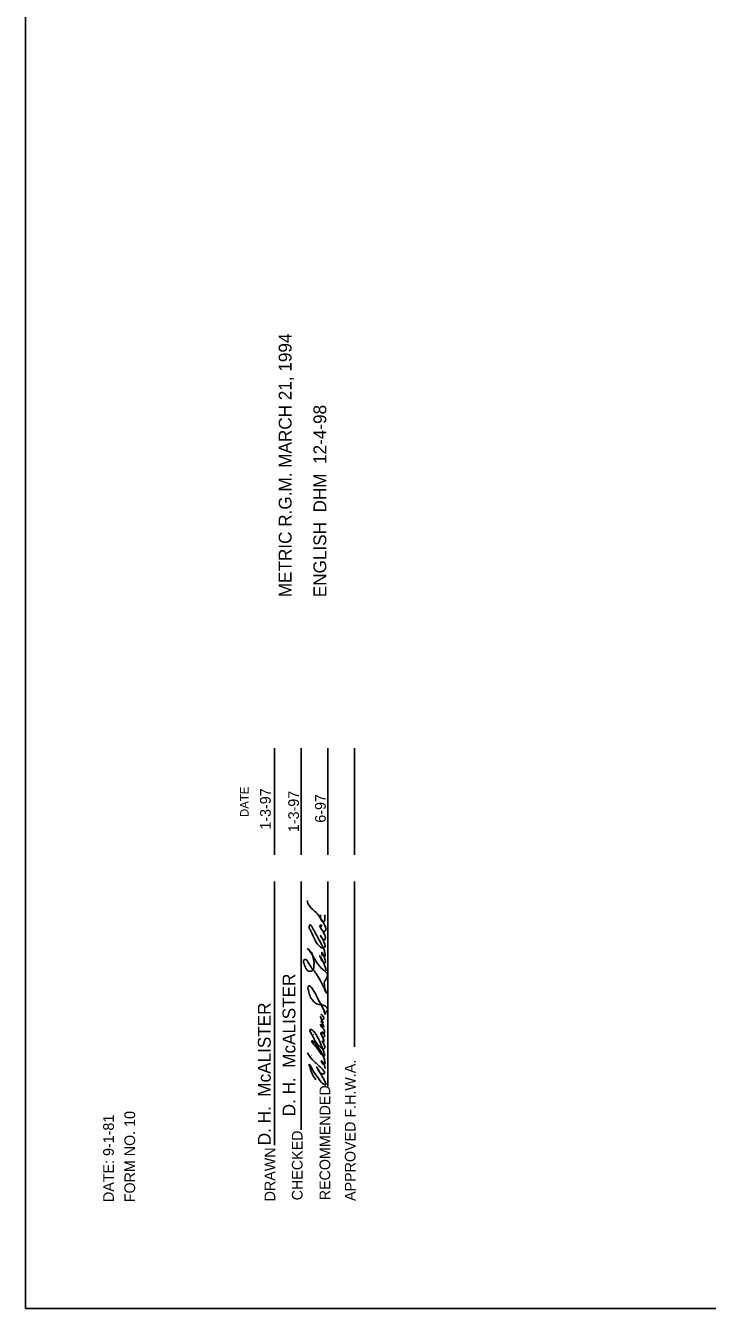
# Model space of a CAD drawing. Extents: x 1000 to 1036.3, y 1000 to 1022.
# Drawn here: x 1000 to 1006.38, y 1000 to 1012.01 of the extents above; entities that cross this region are included whole.
import ezdxf

# ---------------------------------------------------------------- set-up
doc = ezdxf.new("R2010")
doc.units = 0
doc.layers.add('Level 10', color=7, linetype='Continuous')
doc.layers.add('Level 15', color=7, linetype='Continuous')

msp = doc.modelspace()

# ---------------------------------------------------------------- linework, layer by layer
at = {"layer": 'Level 10'}
for p, q in [((1000, 1000), (1000, 1022)), ((1036, 1000), (1000, 1000))]:
    msp.add_line(p, q, dxfattribs=at)
at = {"layer": 'Level 15'}
for p, q in [((1002.331, 1004.248), (1002.331, 1005.248)), ((1002.581, 1004.248), (1002.581, 1005.248)), ((1002.831, 1004.248), (1002.831, 1005.248)), ((1003.081, 1004.248), (1003.081, 1005.248)), ((1002.331, 1001.528), (1002.331, 1003.998)), ((1002.581, 1001.673), (1002.581, 1003.998)), ((1002.831, 1002.081), (1002.831, 1003.998)), ((1003.081, 1002.448), (1003.081, 1003.998))]:
    msp.add_line(p, q, dxfattribs=at)
for points in [[(1002.814, 1003.162), (1002.784, 1003.25), (1002.754, 1003.303), (1002.768, 1003.272), (1002.785, 1003.243), (1002.802, 1003.236), (1002.802, 1003.272), (1002.782, 1003.32), (1002.773, 1003.334), (1002.775, 1003.317), (1002.788, 1003.301), (1002.801, 1003.299), (1002.804, 1003.317), (1002.794, 1003.359), (1002.751, 1003.446), (1002.747, 1003.453), (1002.69, 1003.557), (1002.674, 1003.583), (1002.666, 1003.591), (1002.656, 1003.582), (1002.663, 1003.548), (1002.714, 1003.441), (1002.752, 1003.391), (1002.772, 1003.378), (1002.787, 1003.377), (1002.801, 1003.383), (1002.801, 1003.41), (1002.782, 1003.454), (1002.761, 1003.492), (1002.782, 1003.458), (1002.801, 1003.453), (1002.806, 1003.463), (1002.796, 1003.508), (1002.778, 1003.542), (1002.758, 1003.574), (1002.758, 1003.588), (1002.772, 1003.588), (1002.764, 1003.575), (1002.77, 1003.55), (1002.777, 1003.539), (1002.798, 1003.531), (1002.81, 1003.547), (1002.806, 1003.577), (1002.777, 1003.631), (1002.693, 1003.732), (1002.689, 1003.735), (1002.649, 1003.782), (1002.639, 1003.805), (1002.638, 1003.821)], [(1002.76, 1003.686), (1002.77, 1003.633), (1002.781, 1003.623), (1002.794, 1003.624), (1002.802, 1003.64), (1002.799, 1003.687)], [(1002.817, 1002.951), (1002.77, 1003.05), (1002.72, 1003.136), (1002.652, 1003.229), (1002.613, 1003.268), (1002.605, 1003.263), (1002.603, 1003.24), (1002.622, 1003.191), (1002.636, 1003.168), (1002.651, 1003.158), (1002.672, 1003.157), (1002.687, 1003.166), (1002.7, 1003.217), (1002.699, 1003.257), (1002.687, 1003.306), (1002.686, 1003.312), (1002.668, 1003.344), (1002.642, 1003.369), (1002.655, 1003.352), (1002.715, 1003.26), (1002.779, 1003.178), (1002.828, 1003.119), (1002.818, 1003.092), (1002.799, 1003.059), (1002.803, 1003.001), (1002.816, 1002.949)], [(1002.802, 1002.751), (1002.794, 1002.79), (1002.776, 1002.827), (1002.73, 1002.915), (1002.684, 1002.995), (1002.652, 1003.02), (1002.643, 1002.999), (1002.648, 1002.976), (1002.663, 1002.923), (1002.689, 1002.885), (1002.723, 1002.853), (1002.775, 1002.842), (1002.811, 1002.827), (1002.827, 1002.792), (1002.819, 1002.783), (1002.815, 1002.779), (1002.808, 1002.751)], [(1002.807, 1002.248), (1002.787, 1002.299), (1002.774, 1002.317), (1002.77, 1002.319), (1002.794, 1002.285), (1002.803, 1002.291), (1002.803, 1002.31), (1002.777, 1002.383), (1002.729, 1002.46), (1002.686, 1002.505), (1002.681, 1002.507), (1002.68, 1002.498), (1002.688, 1002.484), (1002.756, 1002.398), (1002.781, 1002.369), (1002.799, 1002.364), (1002.793, 1002.398), (1002.791, 1002.404), (1002.76, 1002.485), (1002.719, 1002.565), (1002.673, 1002.611), (1002.666, 1002.612), (1002.661, 1002.606), (1002.668, 1002.587), (1002.712, 1002.502), (1002.761, 1002.446), (1002.786, 1002.431), (1002.795, 1002.432), (1002.799, 1002.436), (1002.792, 1002.474), (1002.778, 1002.504), (1002.778, 1002.5), (1002.788, 1002.489), (1002.792, 1002.502), (1002.777, 1002.547), (1002.765, 1002.581), (1002.786, 1002.539), (1002.796, 1002.544), (1002.792, 1002.574), (1002.784, 1002.584), (1002.775, 1002.589), (1002.792, 1002.572), (1002.798, 1002.598), (1002.763, 1002.647), (1002.76, 1002.656), (1002.77, 1002.658), (1002.792, 1002.634), (1002.783, 1002.662), (1002.781, 1002.667), (1002.766, 1002.689), (1002.785, 1002.673), (1002.775, 1002.698), (1002.759, 1002.734), (1002.773, 1002.71), (1002.786, 1002.706), (1002.791, 1002.715), (1002.782, 1002.74), (1002.765, 1002.756)], [(1002.717, 1002.142), (1002.676, 1002.213), (1002.656, 1002.287), (1002.696, 1002.22), (1002.752, 1002.141), (1002.792, 1002.099), (1002.81, 1002.095), (1002.805, 1002.119), (1002.767, 1002.191), (1002.724, 1002.261), (1002.749, 1002.217), (1002.783, 1002.196), (1002.797, 1002.2), (1002.788, 1002.228), (1002.763, 1002.257), (1002.759, 1002.261), (1002.683, 1002.331), (1002.638, 1002.394)]]:
    msp.add_spline(points, degree=3, dxfattribs=at)

# ---------------------------------------------------------------- texts
for s, height, rotation, p in [('METRIC R.G.M. MARCH 21, 1994', 0.12, 90, (1002.49, 1006.661)), ('ENGLISH  DHM  12-4-98', 0.12, 90, (1002.815, 1006.661)), ('DATE', 0.08, 90, (1002.088, 1004.602)), ('1-3-97', 0.1, 90, (1002.295, 1004.484)), ('1-3-97', 0.1, 90, (1002.559, 1004.461)), ('6-97', 0.1, 90, (1002.81, 1004.549)), ('.', 0.0515, 269.9999, (1002.656, 1003.609)), (' D. H.  McALISTER', 0.12, 90, (1002.526, 1001.754)), (' D. H.  McALISTER', 0.12, 90, (1002.295, 1001.483)), ('.', 0.0515, 269.9999, (1002.769, 1002.862)), ('.', 0.0515, 269.9999, (1002.691, 1002.577)), ('.', 0.0515, 269.9999, (1002.671, 1002.381)), ('APPROVED F.H.W.A.', 0.1, 90, (1003.089, 1001.006)), ('RECOMMENDED', 0.1, 90, (1002.852, 1001.012)), ('DATE: 9-1-81', 0.1, 90, (1000.826, 1000.996)), ('FORM NO. 10', 0.1, 90, (1001.025, 1000.994)), ('CHECKED', 0.1, 90, (1002.593, 1001.012)), ('DRAWN', 0.1, 90, (1002.337, 1001.002))]:
    msp.add_text(s, height=height, rotation=rotation, dxfattribs=at).set_placement(p)

doc.saveas('drawing.dxf')
